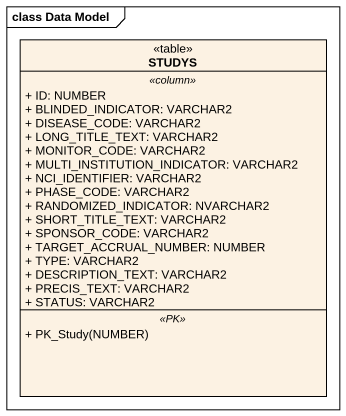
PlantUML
@startuml
mainframe class Data Model
hide circle
hide empty members
skinparam classAttributeIconSize 0
class STUDYS <<table>> {
  .. <<column>> ..
  + ID: NUMBER
  + BLINDED_INDICATOR: VARCHAR2
  + DISEASE_CODE: VARCHAR2
  + LONG_TITLE_TEXT: VARCHAR2
  + MONITOR_CODE: VARCHAR2
  + MULTI_INSTITUTION_INDICATOR: VARCHAR2
  + NCI_IDENTIFIER: VARCHAR2
  + PHASE_CODE: VARCHAR2
  + RANDOMIZED_INDICATOR: NVARCHAR2
  + SHORT_TITLE_TEXT: VARCHAR2
  + SPONSOR_CODE: VARCHAR2
  + TARGET_ACCRUAL_NUMBER: NUMBER
  + TYPE: VARCHAR2
  + DESCRIPTION_TEXT: VARCHAR2
  + PRECIS_TEXT: VARCHAR2
  + STATUS: VARCHAR2
  .. <<PK>> ..
  + PK_Study(NUMBER)
}
@enduml
